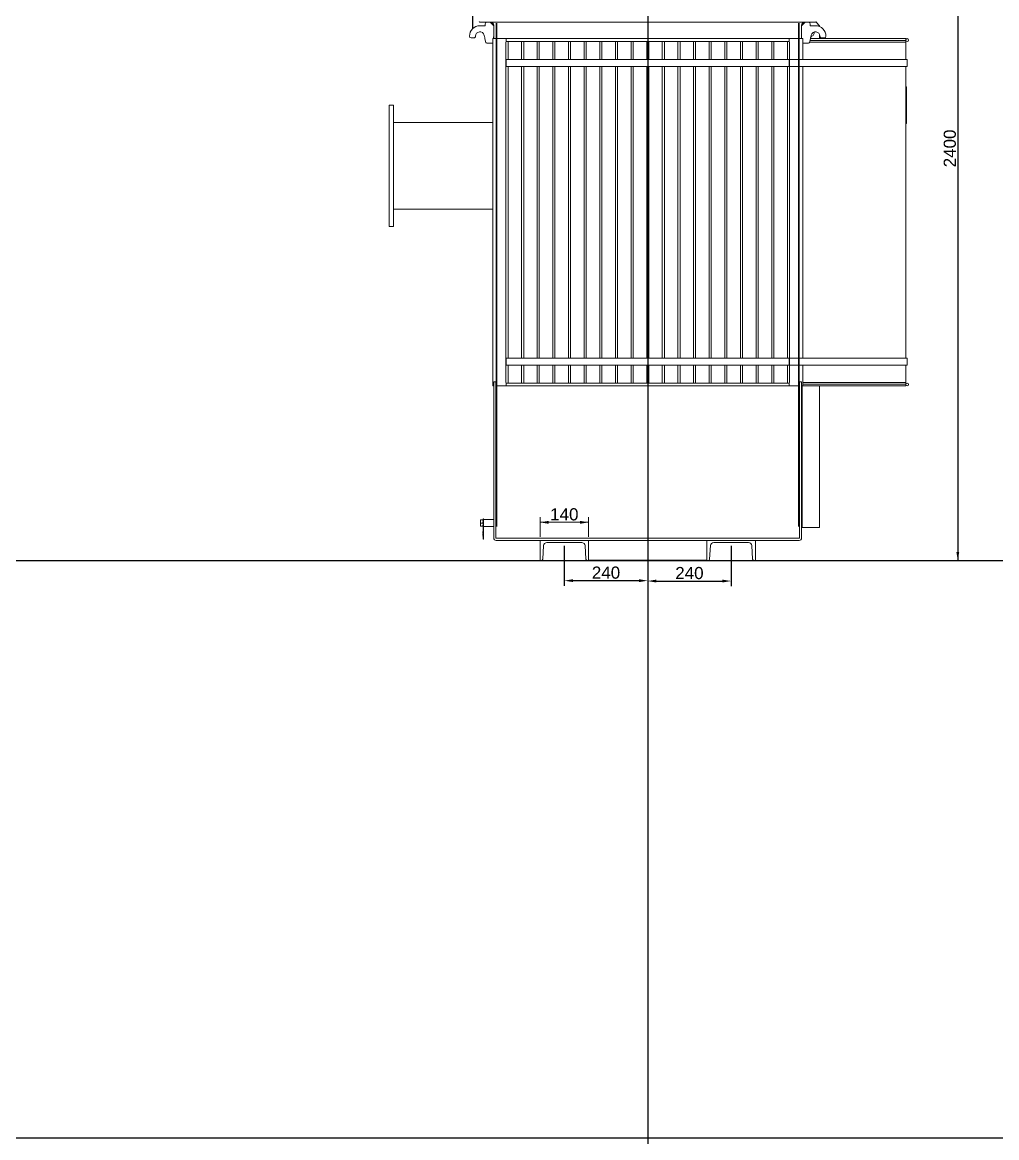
# Model space of a CAD drawing. Header units: millimetres. Extents: x 51507 to 66627, y -17810 to -7118.
# Drawn here: x 59067 to 61872, y -12464 to -9252 of the extents above; entities that cross this region are included whole.
import ezdxf

# ---------------------------------------------------------------- set-up
doc = ezdxf.new("R2010")
doc.units = ezdxf.units.MM
doc.header["$LTSCALE"] = 10
doc.layers.get('Defpoints').update_dxf_attribs({"lineweight": 25})
for name, color, linetype, lineweight in [('2', 3, 'Continuous', 25), ('尺寸线层', 3, 'Continuous', 18), ('粗实线', 4, 'Continuous', 18), ('细实线', 3, 'Continuous', 35)]:
    doc.layers.add(name, color=color, linetype=linetype, lineweight=lineweight)
doc.styles.get("Standard").update_dxf_attribs({"font": ''})
doc.styles.get('Standard').set_extended_font_data('arial')
doc.dimstyles.new('1-10', dxfattribs={"dimscale": 10, "dimtxt": 3.5, "dimasz": 2.5, "dimexe": 1.5, "dimexo": 1, "dimgap": 0.5, "dimtad": 1, "dimtxsty": 'Standard', "dimcen": 2.5, "dimdle": 5, "dimclrd": 3, "dimclre": 3, "dimclrt": 3, "dimadec": 0, "dimazin": 0, "dimtfac": 1, "dimtmove": 0, "dimatfit": 2, "dimfxl": 0, "dimtolj": 1, "dimarcsym": 0})

# ---------------------------------------------------------------- blocks, each defined once
blk = doc.blocks.new('*X58')
at = {"layer": '2'}
for points in [[(60652.4, -10855.8), (60652.4, -10864.1), (60627.4, -10860)], [(60842.4, -10855.8), (60842.4, -10864.1), (60867.4, -10860)]]:
    blk.add_hatch(color=3, dxfattribs=at).paths.add_polyline_path(points, flags=0)
at = {"layer": '2', "color": 3, "lineweight": -2}
for p, q in [((60627.4, -10760.1), (60627.4, -10875)), ((60867.4, -10782.3), (60867.4, -10875)), ((60652.4, -10860), (60842.4, -10860))]:
    blk.add_line(p, q, dxfattribs=at)
at = {"layer": '2', "color": 3, "insert": (60747.4, -10837.1), "char_height": 35, "width": 155.579, "attachment_point": 5}
blk.add_mtext('240', dxfattribs=at)
blk = doc.blocks.new('*X59')
at = {"layer": '2'}
for points in [[(60892.4, -10857), (60892.4, -10865.3), (60867.4, -10861.1)], [(61082.4, -10857), (61082.4, -10865.3), (61107.4, -10861.1)]]:
    blk.add_hatch(color=3, dxfattribs=at).paths.add_polyline_path(points, flags=0)
at = {"layer": '2', "color": 3, "lineweight": -2}
for p, q in [((61107.4, -10760.1), (61107.4, -10876.1)), ((60867.4, -10812.1), (60867.4, -10876.1)), ((60892.4, -10861.1), (61082.4, -10861.1))]:
    blk.add_line(p, q, dxfattribs=at)
at = {"layer": '2', "color": 3, "insert": (60987.4, -10838.3), "char_height": 35, "width": 155.579, "attachment_point": 5}
blk.add_mtext('240', dxfattribs=at)
blk = doc.blocks.new('*X60')
at = {"layer": '2', "linetype": 'Continuous'}
for points in [[(61759.9, -8428.5), (61764, -8453.5), (61755.7, -8453.5)], [(61759.9, -10802.1), (61764, -10777.1), (61755.7, -10777.1)]]:
    blk.add_hatch(color=3, dxfattribs=at).paths.add_polyline_path(points, flags=0)
at = {"layer": '2', "color": 3, "linetype": 'Continuous'}
for p, q in [((61203.8, -8428.5), (61774.9, -8428.5)), ((61759.9, -8428.5), (61759.9, -10802.1)), ((61187.4, -10802.1), (61774.9, -10802.1))]:
    blk.add_line(p, q, dxfattribs=at)
at = {"layer": '2', "color": 3, "insert": (61737, -9615.3), "char_height": 35, "width": 209.947, "attachment_point": 5, "rotation": 90}
blk.add_mtext('2400', dxfattribs=at)
blk = doc.blocks.new('*X61')
at = {"layer": '尺寸线层', "linetype": 'Continuous'}
for points in [[(60557.4, -10692), (60582.4, -10687.9), (60582.4, -10696.2)], [(60697.4, -10692), (60672.4, -10687.9), (60672.4, -10696.2)]]:
    blk.add_hatch(color=3, dxfattribs=at).paths.add_polyline_path(points, flags=0)
at = {"layer": '尺寸线层', "color": 3, "linetype": 'Continuous'}
for p, q in [((60557.4, -10734.1), (60557.4, -10677)), ((60557.4, -10692), (60697.4, -10692)), ((60697.4, -10734.1), (60697.4, -10677))]:
    blk.add_line(p, q, dxfattribs=at)
at = {"layer": '尺寸线层', "color": 3, "insert": (60627.4, -10669.2), "char_height": 35, "width": 147.79, "attachment_point": 5}
blk.add_mtext('140', dxfattribs=at)

msp = doc.modelspace()

# ---------------------------------------------------------------- linework, layer by layer
at = {"layer": '2'}
for p, q in [((60370.114, -8279.888), (60363.196, -9270.898)), ((61037.409, -10802.112), (60697.409, -10802.112))]:
    msp.add_line(p, q, dxfattribs=at)
at = {"layer": 'Defpoints'}
for p, q in [((60867.409, -7118.116), (60867.409, -17810.116)), ((51507.409, -10802.112), (66627.409, -10802.112)), ((51507.409, -12464.113), (66627.409, -12464.113))]:
    msp.add_line(p, q, dxfattribs=at)
at = {"layer": '粗实线'}
for p, q in [((60384.409, -9262.112), (60399.409, -9262.112)), ((60385.079, -9252.112), (61349.739, -9252.112)), ((60399.409, -9262.112), (60399.409, -9257.112)), ((60414.409, -9252.112), (60424.409, -9262.112)), ((60424.409, -9260.112), (60424.409, -9299.112)), ((61320.409, -9252.112), (61310.409, -9262.112)), ((61310.409, -9260.112), (61310.409, -9299.112)), ((61335.409, -9262.112), (61335.409, -9257.112)), ((61350.409, -9262.112), (61335.409, -9262.112)), ((61349.739, -9252.112), (61351.909, -9252.112)), ((61351.909, -9252.112), (61361.909, -9262.112)), ((61361.909, -9262.112), (61361.909, -9264.403)), ((60359.409, -9297.112), (60366.909, -9297.112)), ((60401.491, -9309.809), (60399.07, -9299.681)), ((60421.209, -9312.112), (60404.409, -9312.112)), ((60423.609, -9299.112), (60421.209, -9299.112)), ((60421.209, -10299.112), (60421.209, -9299.112)), ((60423.409, -9293.545), (60424.409, -9293.545)), ((60423.409, -9293.545), (60423.409, -9299.112)), ((60461.209, -9299.112), (60423.609, -9299.112)), ((60460.117, -9307.112), (60459.409, -9309.057)), ((60459.409, -9309.057), (60459.409, -10289.166)), ((60459.909, -9299.112), (61274.909, -9299.112)), ((60459.909, -9307.112), (60459.909, -9299.112)), ((61274.909, -9307.112), (60459.909, -9307.112)), ((60463.609, -9299.112), (60461.209, -9299.112)), ((60506.209, -9299.112), (60463.609, -9299.112)), ((60465.409, -9309.057), (60464.701, -9307.112)), ((60465.409, -9359.112), (60465.409, -9309.057)), ((60505.117, -9307.112), (60504.409, -9309.057)), ((60504.409, -9309.057), (60504.409, -9359.112)), ((60508.609, -9299.112), (60506.209, -9299.112)), ((60551.209, -9299.112), (60508.609, -9299.112)), ((60510.409, -9309.057), (60509.701, -9307.112)), ((60510.409, -9359.112), (60510.409, -9309.057)), ((60550.117, -9307.112), (60549.409, -9309.057)), ((60549.409, -9309.057), (60549.409, -9359.112)), ((60553.609, -9299.112), (60551.209, -9299.112)), ((60596.209, -9299.112), (60553.609, -9299.112)), ((60555.409, -9309.057), (60554.701, -9307.112)), ((60555.409, -9359.112), (60555.409, -9309.057)), ((60595.117, -9307.112), (60594.409, -9309.057)), ((60594.409, -9309.057), (60594.409, -9359.112)), ((60598.609, -9299.112), (60596.209, -9299.112)), ((60641.209, -9299.112), (60598.609, -9299.112)), ((60600.409, -9309.057), (60599.701, -9307.112)), ((60600.409, -9359.112), (60600.409, -9309.057)), ((60640.117, -9307.112), (60639.409, -9309.057)), ((60639.409, -9309.057), (60639.409, -9359.112)), ((60643.609, -9299.112), (60641.209, -9299.112)), ((60686.209, -9299.112), (60643.609, -9299.112)), ((60645.409, -9309.057), (60644.701, -9307.112)), ((60645.409, -9359.112), (60645.409, -9309.057)), ((60685.117, -9307.112), (60684.409, -9309.057)), ((60684.409, -9309.057), (60684.409, -9359.112)), ((60688.609, -9299.112), (60686.209, -9299.112)), ((60731.209, -9299.112), (60688.609, -9299.112)), ((60690.409, -9309.057), (60689.701, -9307.112)), ((60690.409, -9359.112), (60690.409, -9309.057)), ((60730.117, -9307.112), (60729.409, -9309.057)), ((60729.409, -9309.057), (60729.409, -9359.112)), ((60733.609, -9299.112), (60731.209, -9299.112)), ((60776.209, -9299.112), (60733.609, -9299.112)), ((60735.409, -9309.057), (60734.701, -9307.112)), ((60735.409, -9359.112), (60735.409, -9309.057)), ((60775.117, -9307.112), (60774.409, -9309.057)), ((60774.409, -9309.057), (60774.409, -9359.112)), ((60778.609, -9299.112), (60776.209, -9299.112)), ((60821.209, -9299.112), (60778.609, -9299.112)), ((60780.409, -9309.057), (60779.701, -9307.112)), ((60780.409, -9359.112), (60780.409, -9309.057)), ((60820.117, -9307.112), (60819.409, -9309.057)), ((60819.409, -9309.057), (60819.409, -9359.112)), ((60823.609, -9299.112), (60821.209, -9299.112)), ((60866.209, -9299.112), (60823.609, -9299.112)), ((60825.409, -9309.057), (60824.701, -9307.112)), ((60825.409, -9359.112), (60825.409, -9309.057)), ((60865.117, -9307.112), (60864.409, -9309.057)), ((60864.409, -9309.057), (60864.409, -9359.112)), ((60868.609, -9299.112), (60866.209, -9299.112)), ((60911.209, -9299.112), (60868.609, -9299.112)), ((60870.409, -9309.057), (60869.701, -9307.112)), ((60870.409, -9359.112), (60870.409, -9309.057)), ((60910.117, -9307.112), (60909.409, -9309.057)), ((60909.409, -9309.057), (60909.409, -9359.112)), ((60913.609, -9299.112), (60911.209, -9299.112)), ((60956.209, -9299.112), (60913.609, -9299.112)), ((60915.409, -9309.057), (60914.701, -9307.112)), ((60915.409, -9359.112), (60915.409, -9309.057)), ((60955.117, -9307.112), (60954.409, -9309.057)), ((60954.409, -9309.057), (60954.409, -9359.112)), ((60958.609, -9299.112), (60956.209, -9299.112)), ((61001.209, -9299.112), (60958.609, -9299.112)), ((60960.409, -9309.057), (60959.701, -9307.112)), ((60960.409, -9359.112), (60960.409, -9309.057)), ((61000.117, -9307.112), (60999.409, -9309.057)), ((60999.409, -9309.057), (60999.409, -9359.112)), ((61003.609, -9299.112), (61001.209, -9299.112)), ((61046.209, -9299.112), (61003.609, -9299.112)), ((61005.409, -9309.057), (61004.701, -9307.112)), ((61005.409, -9359.112), (61005.409, -9309.057)), ((61045.117, -9307.112), (61044.409, -9309.057)), ((61044.409, -9309.057), (61044.409, -9359.112)), ((61048.609, -9299.112), (61046.209, -9299.112)), ((61091.209, -9299.112), (61048.609, -9299.112)), ((61050.409, -9309.057), (61049.701, -9307.112)), ((61050.409, -9359.112), (61050.409, -9309.057)), ((61090.117, -9307.112), (61089.409, -9309.057)), ((61089.409, -9309.057), (61089.409, -9359.112)), ((61093.609, -9299.112), (61091.209, -9299.112)), ((61136.209, -9299.112), (61093.609, -9299.112)), ((61095.409, -9309.057), (61094.701, -9307.112)), ((61095.409, -9359.112), (61095.409, -9309.057)), ((61135.117, -9307.112), (61134.409, -9309.057)), ((61134.409, -9309.057), (61134.409, -9359.112)), ((61138.609, -9299.112), (61136.209, -9299.112)), ((61181.209, -9299.112), (61138.609, -9299.112)), ((61140.409, -9309.057), (61139.701, -9307.112)), ((61140.409, -9359.112), (61140.409, -9309.057)), ((61180.117, -9307.112), (61179.409, -9309.057)), ((61179.409, -9309.057), (61179.409, -9359.112)), ((61183.609, -9299.112), (61181.209, -9299.112)), ((61226.209, -9299.112), (61183.609, -9299.112)), ((61185.409, -9309.057), (61184.701, -9307.112)), ((61185.409, -9359.112), (61185.409, -9309.057)), ((61225.117, -9307.112), (61224.409, -9309.057)), ((61224.409, -9309.057), (61224.409, -9359.112)), ((61228.609, -9299.112), (61226.209, -9299.112)), ((61271.209, -9299.112), (61228.609, -9299.112)), ((61230.409, -9309.057), (61229.701, -9307.112)), ((61230.409, -9359.112), (61230.409, -9309.057)), ((61270.117, -9307.112), (61269.409, -9309.057)), ((61269.409, -9309.057), (61269.409, -9359.112)), ((61273.609, -9299.112), (61271.209, -9299.112)), ((61311.209, -9299.112), (61273.609, -9299.112)), ((61275.409, -9309.057), (61274.701, -9307.112)), ((61274.909, -9307.112), (61274.909, -9299.112)), ((61275.409, -9359.112), (61275.409, -9309.057)), ((61313.609, -9299.112), (61311.209, -9299.112)), ((61313.609, -9299.112), (61313.609, -9359.112)), ((61313.609, -9312.112), (61330.409, -9312.112)), ((61333.327, -9309.809), (61335.747, -9299.681)), ((61610.409, -9309.057), (61333.506, -9309.057)), ((61610.409, -9304.112), (61334.688, -9304.112)), ((61610.409, -9299.112), (61335.884, -9299.112)), ((61361.909, -9287.213), (61361.909, -9299.112)), ((61375.409, -9297.112), (61367.909, -9297.112)), ((61610.409, -9299.112), (61610.409, -9304.112)), ((61610.409, -9304.112), (61610.409, -9309.057)), ((61610.409, -9309.057), (61610.409, -9359.112)), ((60459.909, -9359.112), (61274.909, -9359.112)), ((60459.909, -9379.112), (60459.909, -9359.112)), ((61274.909, -9359.112), (61275.977, -9359.112)), ((61274.909, -9359.112), (61274.909, -9379.112)), ((61614.477, -9359.112), (61275.977, -9359.112)), ((61275.977, -9359.112), (61275.977, -9379.112)), ((61614.477, -9359.112), (61614.477, -9379.112)), ((61274.909, -9379.112), (60459.909, -9379.112)), ((60465.409, -10219.112), (60465.409, -9379.112)), ((60504.409, -9379.112), (60504.409, -10219.112)), ((60510.409, -10219.112), (60510.409, -9379.112)), ((60549.409, -9379.112), (60549.409, -10219.112)), ((60555.409, -10219.112), (60555.409, -9379.112)), ((60594.409, -9379.112), (60594.409, -10219.112)), ((60600.409, -10219.112), (60600.409, -9379.112)), ((60639.409, -9379.112), (60639.409, -10219.112)), ((60645.409, -10219.112), (60645.409, -9379.112)), ((60684.409, -9379.112), (60684.409, -10219.112)), ((60690.409, -10219.112), (60690.409, -9379.112)), ((60729.409, -9379.112), (60729.409, -10219.112)), ((60735.409, -10219.112), (60735.409, -9379.112)), ((60774.409, -9379.112), (60774.409, -10219.112)), ((60780.409, -10219.112), (60780.409, -9379.112)), ((60819.409, -9379.112), (60819.409, -10219.112)), ((60825.409, -10219.112), (60825.409, -9379.112)), ((60864.409, -9379.112), (60864.409, -10219.112)), ((60870.409, -10219.112), (60870.409, -9379.112)), ((60909.409, -9379.112), (60909.409, -10219.112)), ((60915.409, -10219.112), (60915.409, -9379.112)), ((60954.409, -9379.112), (60954.409, -10219.112)), ((60960.409, -10219.112), (60960.409, -9379.112)), ((60999.409, -9379.112), (60999.409, -10219.112)), ((61005.409, -10219.112), (61005.409, -9379.112)), ((61044.409, -9379.112), (61044.409, -10219.112)), ((61050.409, -10219.112), (61050.409, -9379.112)), ((61089.409, -9379.112), (61089.409, -10219.112)), ((61095.409, -10219.112), (61095.409, -9379.112)), ((61134.409, -9379.112), (61134.409, -10219.112)), ((61140.409, -10219.112), (61140.409, -9379.112)), ((61179.409, -9379.112), (61179.409, -10219.112)), ((61185.409, -10219.112), (61185.409, -9379.112)), ((61224.409, -9379.112), (61224.409, -10219.112)), ((61230.409, -10219.112), (61230.409, -9379.112)), ((61269.409, -9379.112), (61269.409, -10219.112)), ((61275.977, -9379.112), (61274.909, -9379.112)), ((61275.409, -10219.112), (61275.409, -9379.112)), ((61614.477, -9379.112), (61275.977, -9379.112)), ((61313.609, -9379.112), (61313.609, -10219.112)), ((61610.409, -9379.112), (61610.409, -10219.112)), ((61612.409, -9438.112), (61610.409, -9438.112)), ((61612.409, -9442.112), (61612.409, -9438.112)), ((61612.409, -9442.112), (61612.409, -9539.112)), ((60123.409, -9840.602), (60123.409, -9490.602)), ((60135.409, -9490.602), (60123.409, -9490.602)), ((60135.409, -9840.602), (60135.409, -9490.602)), ((61612.409, -9543.112), (61612.409, -9539.112)), ((60421.209, -9540.602), (60135.409, -9540.602)), ((61610.409, -9543.112), (61612.409, -9543.112)), ((60421.209, -9790.602), (60135.409, -9790.602)), ((60135.409, -9840.602), (60123.409, -9840.602)), ((60459.909, -10239.112), (60459.909, -10219.112)), ((60459.909, -10219.112), (61274.909, -10219.112)), ((61274.909, -10239.112), (60459.909, -10239.112)), ((60465.409, -10289.166), (60465.409, -10239.112)), ((60504.409, -10239.112), (60504.409, -10289.166)), ((60510.409, -10289.166), (60510.409, -10239.112)), ((60549.409, -10239.112), (60549.409, -10289.166)), ((60555.409, -10289.166), (60555.409, -10239.112)), ((60594.409, -10239.112), (60594.409, -10289.166)), ((60600.409, -10289.166), (60600.409, -10239.112)), ((60639.409, -10239.112), (60639.409, -10289.166)), ((60645.409, -10289.166), (60645.409, -10239.112)), ((60684.409, -10239.112), (60684.409, -10289.166)), ((60690.409, -10289.166), (60690.409, -10239.112)), ((60729.409, -10239.112), (60729.409, -10289.166)), ((60735.409, -10289.166), (60735.409, -10239.112)), ((60774.409, -10239.112), (60774.409, -10289.166)), ((60780.409, -10289.166), (60780.409, -10239.112)), ((60819.409, -10239.112), (60819.409, -10289.166)), ((60825.409, -10289.166), (60825.409, -10239.112)), ((60864.409, -10239.112), (60864.409, -10289.166)), ((60870.409, -10289.166), (60870.409, -10239.112)), ((60909.409, -10239.112), (60909.409, -10289.166)), ((60915.409, -10289.166), (60915.409, -10239.112)), ((60954.409, -10239.112), (60954.409, -10289.166)), ((60960.409, -10289.166), (60960.409, -10239.112)), ((60999.409, -10239.112), (60999.409, -10289.166)), ((61005.409, -10289.166), (61005.409, -10239.112)), ((61044.409, -10239.112), (61044.409, -10289.166)), ((61050.409, -10289.166), (61050.409, -10239.112)), ((61089.409, -10239.112), (61089.409, -10289.166)), ((61095.409, -10289.166), (61095.409, -10239.112)), ((61134.409, -10239.112), (61134.409, -10289.166)), ((61140.409, -10289.166), (61140.409, -10239.112)), ((61179.409, -10239.112), (61179.409, -10289.166)), ((61185.409, -10289.166), (61185.409, -10239.112)), ((61224.409, -10239.112), (61224.409, -10289.166)), ((61230.409, -10289.166), (61230.409, -10239.112)), ((61269.409, -10239.112), (61269.409, -10289.166)), ((61274.909, -10219.112), (61275.977, -10219.112)), ((61274.909, -10219.112), (61274.909, -10239.112)), ((61275.977, -10239.112), (61274.909, -10239.112)), ((61275.409, -10289.166), (61275.409, -10239.112)), ((61614.477, -10219.112), (61275.977, -10219.112)), ((61275.977, -10219.112), (61275.977, -10239.112)), ((61614.477, -10239.112), (61275.977, -10239.112)), ((61313.609, -10239.112), (61313.609, -10299.112)), ((61610.409, -10239.112), (61610.409, -10289.166)), ((61614.477, -10219.112), (61614.477, -10239.112)), ((60421.209, -10299.112), (60423.609, -10299.112)), ((60423.609, -10299.112), (60424.409, -10299.112)), ((60424.409, -10287.112), (60424.409, -10737.375)), ((60424.409, -10287.112), (60430.409, -10287.112)), ((60430.409, -10287.112), (60430.409, -10737.375)), ((60430.409, -10299.112), (60461.209, -10299.112)), ((60459.409, -10289.166), (60460.117, -10291.112)), ((60459.909, -10291.112), (61274.909, -10291.112)), ((60459.909, -10299.112), (60459.909, -10291.112)), ((61274.909, -10299.112), (60459.909, -10299.112)), ((60461.209, -10299.112), (60463.609, -10299.112)), ((60463.609, -10299.112), (60506.209, -10299.112)), ((60464.701, -10291.112), (60465.409, -10289.166)), ((60504.409, -10289.166), (60505.117, -10291.112)), ((60506.209, -10299.112), (60508.609, -10299.112)), ((60508.609, -10299.112), (60551.209, -10299.112)), ((60509.701, -10291.112), (60510.409, -10289.166)), ((60549.409, -10289.166), (60550.117, -10291.112)), ((60551.209, -10299.112), (60553.609, -10299.112)), ((60553.609, -10299.112), (60596.209, -10299.112)), ((60554.701, -10291.112), (60555.409, -10289.166)), ((60594.409, -10289.166), (60595.117, -10291.112)), ((60596.209, -10299.112), (60598.609, -10299.112)), ((60598.609, -10299.112), (60641.209, -10299.112)), ((60599.701, -10291.112), (60600.409, -10289.166)), ((60639.409, -10289.166), (60640.117, -10291.112)), ((60641.209, -10299.112), (60643.609, -10299.112)), ((60643.609, -10299.112), (60686.209, -10299.112)), ((60644.701, -10291.112), (60645.409, -10289.166)), ((60684.409, -10289.166), (60685.117, -10291.112)), ((60686.209, -10299.112), (60688.609, -10299.112)), ((60688.609, -10299.112), (60731.209, -10299.112)), ((60689.701, -10291.112), (60690.409, -10289.166)), ((60729.409, -10289.166), (60730.117, -10291.112)), ((60731.209, -10299.112), (60733.609, -10299.112)), ((60733.609, -10299.112), (60776.209, -10299.112)), ((60734.701, -10291.112), (60735.409, -10289.166)), ((60774.409, -10289.166), (60775.117, -10291.112)), ((60776.209, -10299.112), (60778.609, -10299.112)), ((60778.609, -10299.112), (60821.209, -10299.112)), ((60779.701, -10291.112), (60780.409, -10289.166)), ((60819.409, -10289.166), (60820.117, -10291.112)), ((60821.209, -10299.112), (60823.609, -10299.112)), ((60823.609, -10299.112), (60866.209, -10299.112)), ((60824.701, -10291.112), (60825.409, -10289.166)), ((60864.409, -10289.166), (60865.117, -10291.112)), ((60866.209, -10299.112), (60868.609, -10299.112)), ((60868.609, -10299.112), (60911.209, -10299.112)), ((60869.701, -10291.112), (60870.409, -10289.166)), ((60909.409, -10289.166), (60910.117, -10291.112)), ((60911.209, -10299.112), (60913.609, -10299.112)), ((60913.609, -10299.112), (60956.209, -10299.112)), ((60914.701, -10291.112), (60915.409, -10289.166)), ((60954.409, -10289.166), (60955.117, -10291.112)), ((60956.209, -10299.112), (60958.609, -10299.112)), ((60958.609, -10299.112), (61001.209, -10299.112)), ((60959.701, -10291.112), (60960.409, -10289.166)), ((60999.409, -10289.166), (61000.117, -10291.112)), ((61001.209, -10299.112), (61003.609, -10299.112)), ((61003.609, -10299.112), (61046.209, -10299.112)), ((61004.701, -10291.112), (61005.409, -10289.166)), ((61044.409, -10289.166), (61045.117, -10291.112)), ((61046.209, -10299.112), (61048.609, -10299.112)), ((61048.609, -10299.112), (61091.209, -10299.112)), ((61049.701, -10291.112), (61050.409, -10289.166)), ((61089.409, -10289.166), (61090.117, -10291.112)), ((61091.209, -10299.112), (61093.609, -10299.112)), ((61093.609, -10299.112), (61136.209, -10299.112)), ((61094.701, -10291.112), (61095.409, -10289.166)), ((61134.409, -10289.166), (61135.117, -10291.112)), ((61136.209, -10299.112), (61138.609, -10299.112)), ((61138.609, -10299.112), (61181.209, -10299.112)), ((61139.701, -10291.112), (61140.409, -10289.166)), ((61179.409, -10289.166), (61180.117, -10291.112)), ((61181.209, -10299.112), (61183.609, -10299.112)), ((61183.609, -10299.112), (61226.209, -10299.112)), ((61184.701, -10291.112), (61185.409, -10289.166)), ((61224.409, -10289.166), (61225.117, -10291.112)), ((61226.209, -10299.112), (61228.609, -10299.112)), ((61228.609, -10299.112), (61271.209, -10299.112)), ((61229.701, -10291.112), (61230.409, -10289.166)), ((61269.409, -10289.166), (61270.117, -10291.112)), ((61271.209, -10299.112), (61273.609, -10299.112)), ((61273.609, -10299.112), (61304.409, -10299.112)), ((61274.701, -10291.112), (61275.409, -10289.166)), ((61274.909, -10299.112), (61274.909, -10291.112)), ((61304.409, -10737.375), (61304.409, -10287.112)), ((61310.409, -10287.112), (61304.409, -10287.112)), ((61310.409, -10737.375), (61310.409, -10287.112)), ((61310.409, -10299.112), (61311.209, -10299.112)), ((61311.209, -10299.112), (61313.609, -10299.112)), ((61311.909, -10707.112), (61311.909, -10299.112)), ((61610.409, -10289.166), (61313.609, -10289.166)), ((61610.409, -10294.112), (61313.609, -10294.112)), ((61610.409, -10299.112), (61313.609, -10299.112)), ((61361.909, -10299.112), (61361.909, -10707.112)), ((61610.409, -10289.166), (61610.409, -10294.112)), ((61610.409, -10294.112), (61610.409, -10299.112)), ((60386.009, -10689.612), (60386.009, -10685.112)), ((60386.009, -10698.612), (60386.009, -10689.612)), ((60392.705, -10685.112), (60386.813, -10685.112)), ((60392.705, -10694.112), (60386.813, -10694.112)), ((60393.509, -10682.112), (60394.509, -10682.112)), ((60393.509, -10682.112), (60393.509, -10702.027)), ((60394.509, -10682.112), (60394.509, -10702.027)), ((60396.509, -10684.112), (60424.409, -10684.112)), ((60386.009, -10698.612), (60386.009, -10703.112)), ((60392.705, -10703.112), (60386.813, -10703.112)), ((60393.309, -10718.611), (60393.409, -10718.611)), ((60393.309, -10718.611), (60393.309, -10718.612)), ((60393.309, -10718.612), (60393.409, -10718.612)), ((60393.309, -10718.612), (60393.309, -10721.612)), ((60393.309, -10721.612), (60393.409, -10721.612)), ((60393.309, -10721.612), (60393.309, -10721.617)), ((60393.309, -10721.617), (60393.409, -10721.617)), ((60393.309, -10721.617), (60393.309, -10723.617)), ((60393.309, -10723.617), (60393.409, -10723.617)), ((60393.309, -10725.607), (60393.409, -10725.607)), ((60393.309, -10725.607), (60393.309, -10725.616)), ((60393.309, -10725.616), (60393.409, -10725.616)), ((60393.309, -10725.616), (60393.309, -10727.616)), ((60393.309, -10727.616), (60393.409, -10727.616)), ((60393.409, -10706.605), (60393.509, -10706.605)), ((60393.409, -10706.605), (60393.409, -10706.618)), ((60393.409, -10706.618), (60393.509, -10706.618)), ((60393.409, -10706.618), (60393.409, -10707.618)), ((60393.409, -10707.618), (60393.509, -10707.618)), ((60393.409, -10713.111), (60393.509, -10713.111)), ((60393.409, -10713.111), (60393.409, -10725.623)), ((60393.409, -10725.623), (60393.409, -10738.111)), ((60393.509, -10702.027), (60393.509, -10714.895)), ((60393.509, -10714.895), (60393.509, -10740.111)), ((60394.509, -10702.027), (60394.509, -10714.895)), ((60394.509, -10714.895), (60394.509, -10740.111)), ((60424.409, -10704.112), (60396.509, -10704.112)), ((61361.909, -10707.112), (61311.909, -10707.112)), ((60393.309, -10729.609), (60393.409, -10729.609)), ((60393.309, -10729.609), (60393.309, -10729.614)), ((60393.309, -10729.614), (60393.409, -10729.614)), ((60393.309, -10729.614), (60393.309, -10731.614)), ((60393.309, -10731.614), (60393.409, -10731.614)), ((60393.509, -10738.111), (60393.409, -10738.111)), ((60394.509, -10740.111), (60393.509, -10740.111)), ((61303.672, -10738.112), (60431.145, -10738.112)), ((60557.409, -10744.112), (60431.145, -10744.112)), ((60557.409, -10744.112), (60557.409, -10802.112)), ((60697.409, -10744.112), (60557.409, -10744.112)), ((60565.375, -10797.658), (60567.79, -10759.019)), ((60577.271, -10750.112), (60677.547, -10750.112)), ((60687.028, -10759.019), (60689.443, -10797.658)), ((60697.409, -10802.112), (60697.409, -10744.112)), ((61037.409, -10744.112), (60697.409, -10744.112)), ((61037.409, -10744.112), (61037.409, -10802.112)), ((61177.409, -10744.112), (61037.409, -10744.112)), ((61045.375, -10797.658), (61047.79, -10759.019)), ((61057.271, -10750.112), (61157.547, -10750.112)), ((61167.028, -10759.019), (61169.443, -10797.658)), ((61177.409, -10802.112), (61177.409, -10744.112)), ((61303.672, -10744.112), (61177.409, -10744.112)), ((60557.409, -10802.112), (60560.634, -10802.112)), ((60694.184, -10802.112), (60697.409, -10802.112)), ((61037.409, -10802.112), (61040.634, -10802.112)), ((61174.184, -10802.112), (61177.409, -10802.112))]:
    msp.add_line(p, q, dxfattribs=at)
for centre in [(61614.409, -9303.112), (61614.409, -10295.112)]:
    msp.add_circle(centre, 4, dxfattribs=at)
for centre, radius, start, end in [((60385.079, -9249.442), 2.67, 180, 270), ((61349.739, -9249.442), 2.67, 270, 360), ((60384.409, -9292.112), 30, 90, 180), ((60384.409, -9292.112), 12.5, 13.442755, 180), ((60404.409, -9257.112), 5, 90, 180), ((60416.409, -9260.112), 8, 0, 90), ((61318.409, -9260.112), 8, 90, 180), ((61330.409, -9257.112), 5, 0, 90), ((61336.909, -9282.112), 10, 274.017026, 11.20254), ((61350.409, -9292.112), 12.5, 0, 166.557245), ((61350.409, -9292.112), 30, 0, 90), ((60359.409, -9292.112), 5, 180, 270), ((60366.909, -9292.112), 5, 270, 289.702897), ((60404.409, -9309.112), 3, 193.442755, 270), ((61330.409, -9309.112), 3, 270, 346.557245), ((61367.909, -9292.112), 5, 250.297103, 270), ((61375.409, -9292.112), 5, 270, 0), ((60396.509, -10686.112), 2, 90, 180), ((60396.509, -10702.112), 2, 180, 270), ((60431.145, -10737.375), 6.737, 180, 270), ((60431.145, -10737.375), 0.737, 180, 270), ((60577.271, -10759.612), 9.5, 90, 176.423666), ((60677.547, -10759.612), 9.5, 3.576334, 90), ((61057.271, -10759.612), 9.5, 90, 176.423666), ((61157.547, -10759.612), 9.5, 3.576334, 90), ((61303.672, -10737.375), 0.737, 270, 0), ((61303.672, -10737.375), 6.737, 270, 0), ((60560.634, -10797.362), 4.75, 270, 356.423666), ((60694.184, -10797.362), 4.75, 183.576334, 270), ((61040.634, -10797.362), 4.75, 270, 356.423666), ((61174.184, -10797.362), 4.75, 183.576334, 270)]:
    msp.add_arc(centre, radius, start, end, dxfattribs=at)
for points, knots in [([(60368.595, -9296.819), (60368.958, -9296.659), (60369.682, -9296.34), (60370.67, -9295.489), (60371.583, -9294.177), (60371.882, -9292.986), (60371.909, -9292.225), (60371.909, -9292.114), (60371.909, -9292.112)], [0, 0, 0, 0, 0.96525845, 1.92534571, 3.40993133, 5.73259844, 6.11736886, 6.12770205, 6.12770205, 6.12770205, 6.12770205]), ([(60396.566, -9289.206), (60396.568, -9289.212), (60396.835, -9290.329), (60397.369, -9292.564), (60398.063, -9295.468), (60398.64, -9297.881), (60398.926, -9299.077), (60399.07, -9299.681)], [0, 0, 0, 0, 0.02074443, 3.67195883, 7.3506456, 9.04349683, 10.77032961, 10.77032961, 10.77032961, 10.77032961]), ([(61335.747, -9299.681), (61335.889, -9299.09), (61336.174, -9297.894), (61336.748, -9295.495), (61337.445, -9292.577), (61337.98, -9290.342), (61338.25, -9289.212), (61338.251, -9289.206)], [0, 0, 0, 0, 1.68908709, 3.41968408, 7.05574059, 10.74958543, 10.77032961, 10.77032961, 10.77032961, 10.77032961]), ([(61362.909, -9292.112), (61362.909, -9292.114), (61362.909, -9292.225), (61362.935, -9292.986), (61363.234, -9294.177), (61364.148, -9295.489), (61365.136, -9296.34), (61365.86, -9296.659), (61366.223, -9296.819)], [0, 0, 0, 0, 0.01033319, 0.39510361, 2.71777072, 4.20235634, 5.1624436, 6.12770205, 6.12770205, 6.12770205, 6.12770205]), ([(60386.813, -10685.112), (60386.588, -10685.842), (60386.135, -10687.317), (60386.051, -10688.842), (60386.009, -10689.612)], [0, 0, 0, 0, 2.27342575, 4.58853407, 4.58853407, 4.58853407, 4.58853407]), ([(60386.009, -10685.112), (60386.01, -10685.112), (60386.017, -10685.112), (60386.193, -10685.112), (60386.605, -10685.112), (60386.813, -10685.112)], [0, 0, 0, 0, 0.056341702, 0.426669782, 0.803847577, 0.803847577, 0.803847577, 0.803847577]), ([(60386.009, -10689.612), (60386.01, -10689.718), (60386.017, -10690.526), (60386.193, -10692.049), (60386.605, -10693.42), (60386.813, -10694.112)], [0, 0, 0, 0, 0.32173086, 2.43643397, 4.59025135, 4.59025135, 4.59025135, 4.59025135]), ([(60386.813, -10694.112), (60386.691, -10694.489), (60386.22, -10695.956), (60386.099, -10697.48), (60386.009, -10698.612)], [0, 0, 0, 0, 1.18087165, 4.58499508, 4.58499508, 4.58499508, 4.58499508]), ([(60393.509, -10689.612), (60393.508, -10689.505), (60393.501, -10688.697), (60393.325, -10687.174), (60392.913, -10685.803), (60392.705, -10685.112)], [0, 0, 0, 0, 0.32173086, 2.43643397, 4.59025135, 4.59025135, 4.59025135, 4.59025135]), ([(60392.705, -10685.112), (60392.93, -10685.112), (60393.383, -10685.112), (60393.467, -10685.112), (60393.509, -10685.112)], [0, 0, 0, 0, 0.398272684, 0.803847577, 0.803847577, 0.803847577, 0.803847577]), ([(60392.705, -10694.112), (60392.93, -10693.381), (60393.383, -10691.906), (60393.467, -10690.381), (60393.509, -10689.612)], [0, 0, 0, 0, 2.27342575, 4.58853407, 4.58853407, 4.58853407, 4.58853407]), ([(60393.509, -10698.612), (60393.419, -10697.48), (60393.297, -10695.956), (60392.826, -10694.489), (60392.705, -10694.112)], [0, 0, 0, 0, 3.40412343, 4.58499508, 4.58499508, 4.58499508, 4.58499508]), ([(60386.009, -10698.612), (60386.021, -10699.021), (60386.065, -10700.544), (60386.497, -10702.027), (60386.813, -10703.112)], [0, 0, 0, 0, 1.23248958, 4.58799478, 4.58799478, 4.58799478, 4.58799478]), ([(60386.813, -10703.112), (60386.588, -10703.112), (60386.135, -10703.112), (60386.051, -10703.112), (60386.009, -10703.112)], [0, 0, 0, 0, 0.398272684, 0.803847577, 0.803847577, 0.803847577, 0.803847577]), ([(60392.705, -10703.112), (60393.021, -10702.027), (60393.452, -10700.544), (60393.497, -10699.021), (60393.509, -10698.612)], [0, 0, 0, 0, 3.3555052, 4.58799478, 4.58799478, 4.58799478, 4.58799478]), ([(60393.509, -10703.112), (60393.508, -10703.112), (60393.501, -10703.112), (60393.325, -10703.112), (60392.913, -10703.112), (60392.705, -10703.112)], [0, 0, 0, 0, 0.056341702, 0.426669782, 0.803847577, 0.803847577, 0.803847577, 0.803847577])]:
    msp.add_open_spline(points, degree=3, knots=knots, dxfattribs=at)
at = {"layer": '细实线'}
for p, q in [((60432.409, -9254.112), (60432.409, -10704.112)), ((60432.409, -10704.112), (60432.409, -9254.112)), ((61302.409, -10704.112), (61302.409, -9254.112)), ((61302.409, -9254.112), (61302.409, -10704.112))]:
    msp.add_line(p, q, dxfattribs=at)

# ---------------------------------------------------------------- dimensions: what is measured, and where the dimension line sits
at = {"layer": '2'}
dim = msp.add_linear_dim(base=(61759.864, -10802.112), p1=(61193.768, -8428.473), p2=(61177.409, -10802.112), angle=90, text='2400', dimstyle='1-10', override={"dimsah": 1}, dxfattribs=at)
dim.commit()
dim.dimension.update_dxf_attribs({"geometry": '*X60', "text_midpoint": (61737.004, -9615.292)})
for base, p1, p2, picture, middle in [((60867.409, -10859.956), (60627.409, -10750.112), (60867.409, -10772.318), '*X58', (60747.409, -10837.086)), ((61107.409, -10861.124), (60867.409, -10802.112), (61107.409, -10750.112), '*X59', (60987.409, -10838.254))]:
    dim = msp.add_linear_dim(base=base, p1=p1, p2=p2, dimstyle='1-10', override={"dimsah": 1, "dimtzin": 8}, dxfattribs=at)
    dim.commit()
    dim.dimension.update_dxf_attribs({"geometry": picture, "text_midpoint": middle})
at = {"layer": '尺寸线层'}
dim = msp.add_linear_dim(base=(60697.409, -10692.02), p1=(60557.409, -10744.112), p2=(60697.409, -10744.112), dimstyle='1-10', override={"dimsah": 1, "dimtfill": 1, "dimtzin": 8}, dxfattribs=at)
dim.commit()
dim.dimension.update_dxf_attribs({"geometry": '*X61', "text_midpoint": (60627.409, -10669.16)})

doc.saveas('drawing.dxf')
